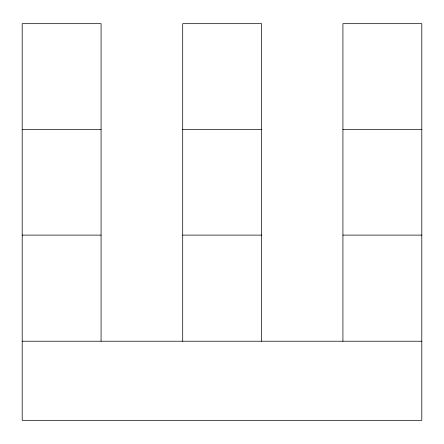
<?xml version="1.0" encoding="UTF-8"?>
<svg xmlns="http://www.w3.org/2000/svg" width="444" height="444" viewBox="0 0 444 444"><rect width="100%" height="100%" fill="white"/><g stroke="black" fill="none" stroke-linecap="round" stroke-linejoin="round"><path stroke-width="0.67" d="M22.2 129.393L101.077 129.393M182.706 129.393L261.583 129.393M342.923 129.393L421.8 129.393M22.2 235.109L101.077 235.109M182.706 235.109L261.583 235.109M342.923 235.109L421.8 235.109M22.2 341.225L421.8 341.225M342.923 341.225L342.923 23.676L421.8 23.676L421.8 420.324L22.2 420.324L22.2 23.676L101.077 23.676L101.077 341.225M261.583 341.225L261.583 23.676L182.706 23.676L182.706 341.225"/></g></svg>
